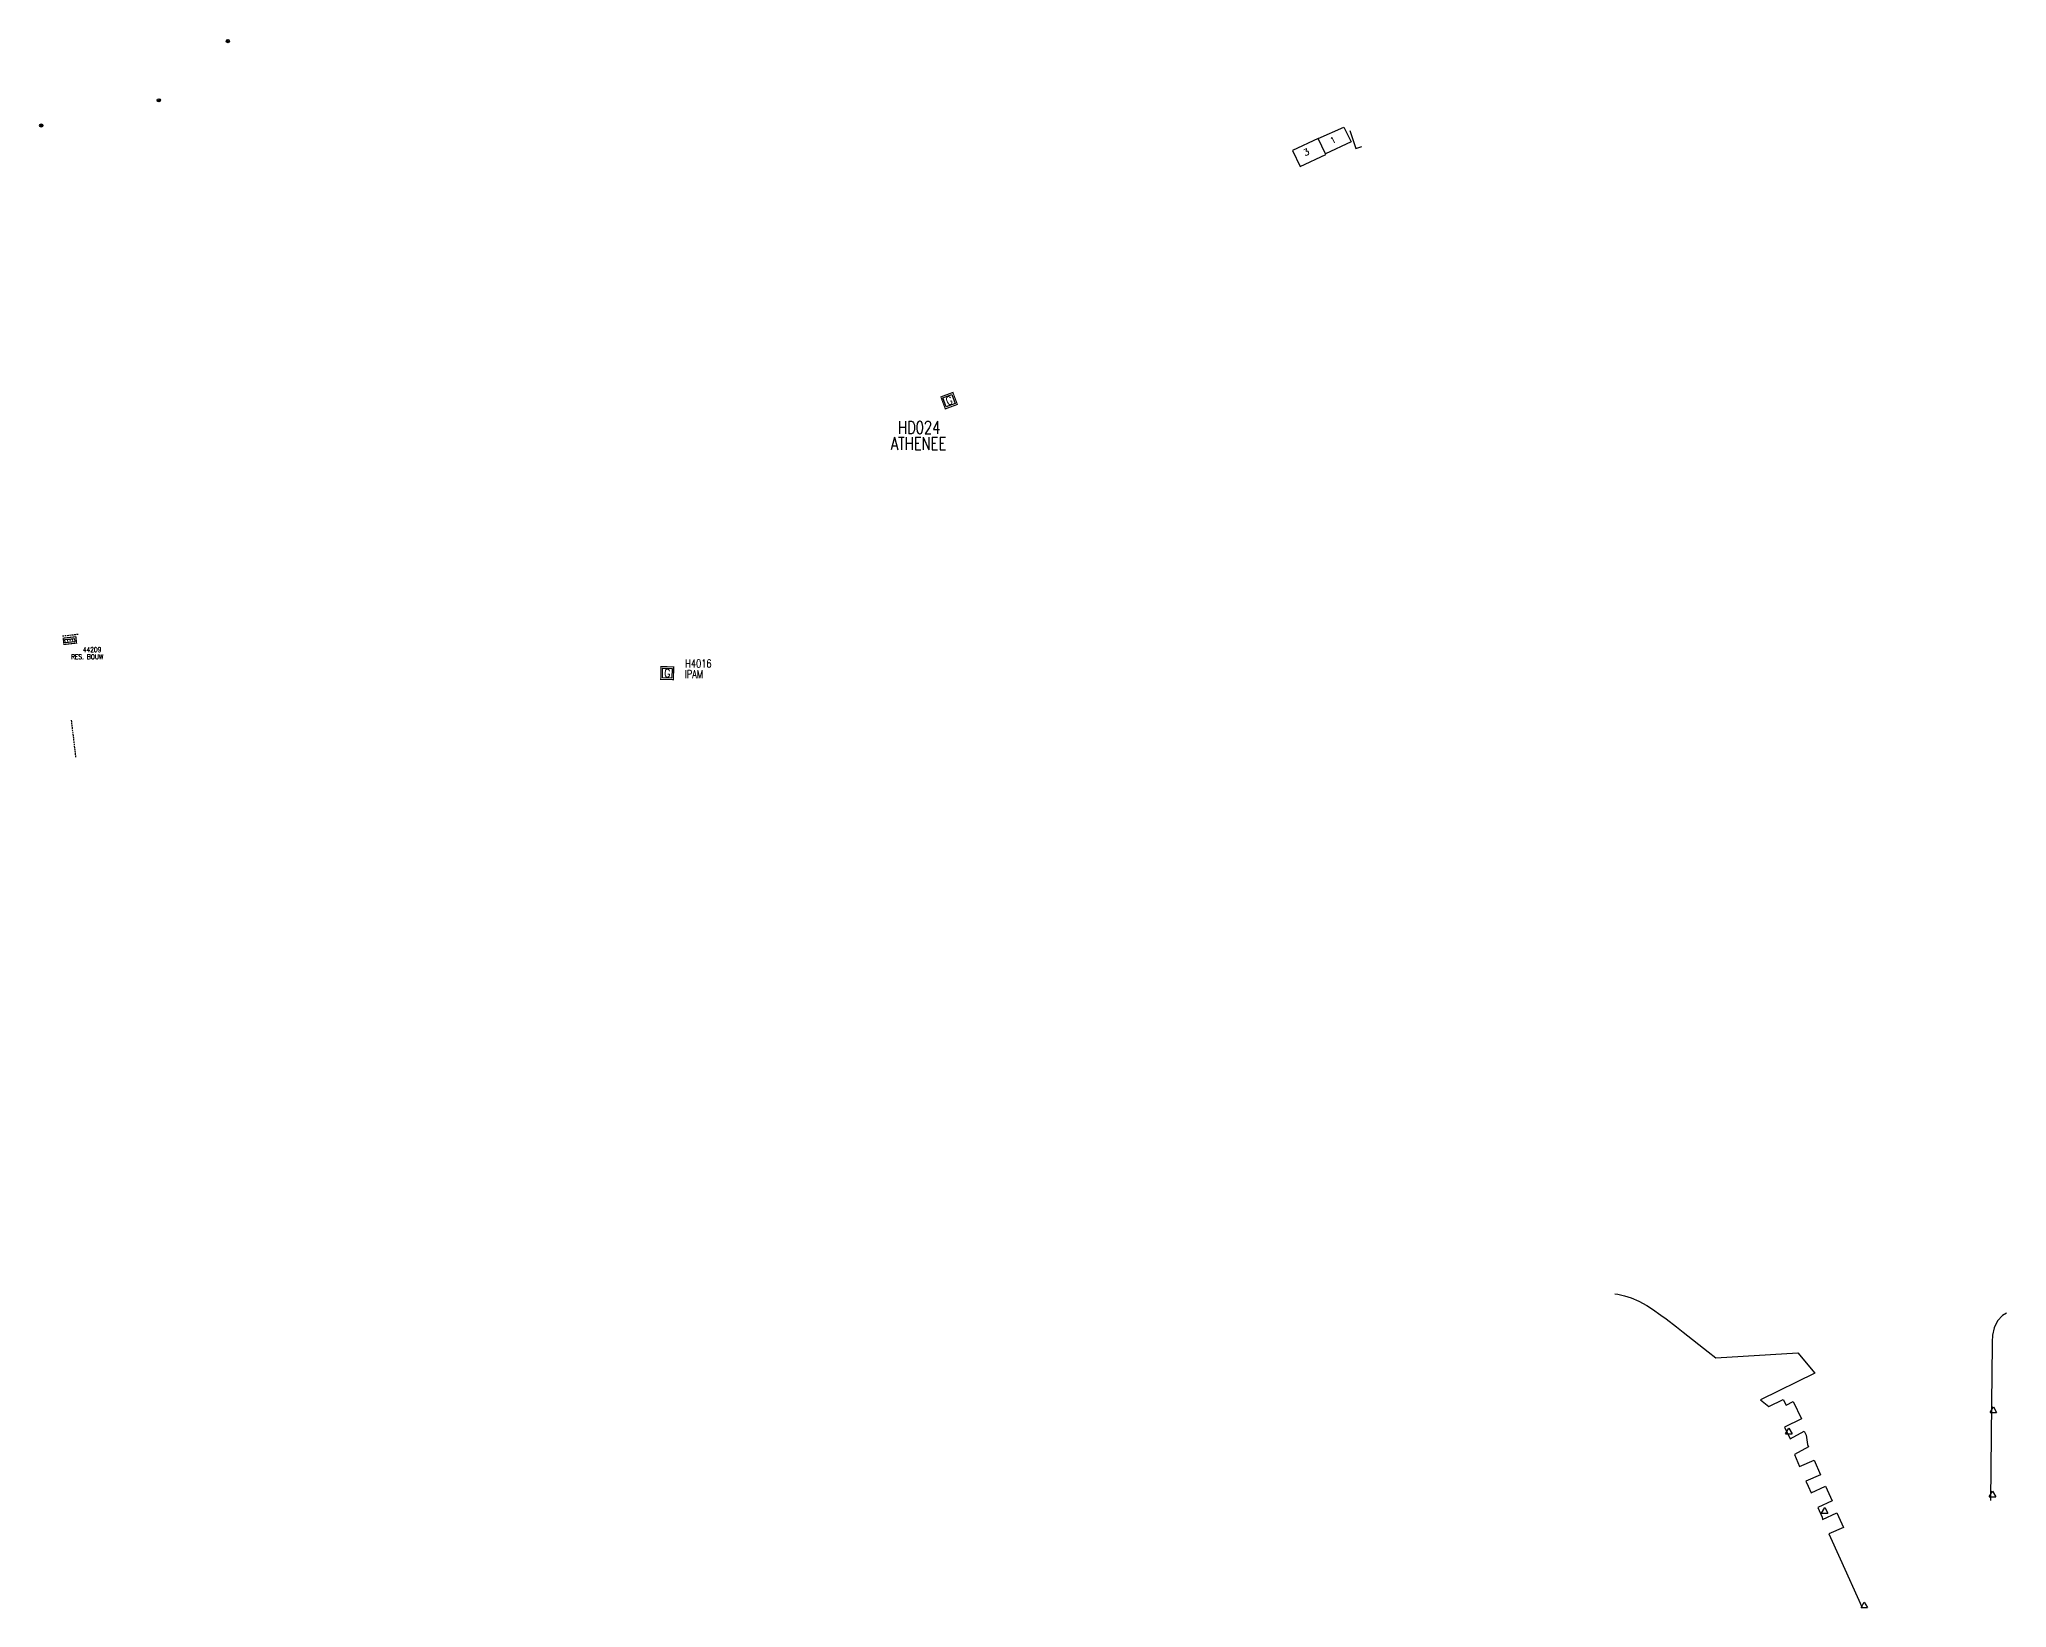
# Model space of a CAD drawing. Header units: millimetres. Extents: x 112044 to 112775, y 155003 to 156002.
# Drawn here: x 112160 to 112775, y 155003 to 155493 of the extents above; entities that cross this region are included whole.
import ezdxf
from ezdxf.enums import TextEntityAlignment as Align

# ---------------------------------------------------------------- set-up
doc = ezdxf.new("R2010")
doc.units = ezdxf.units.MM
doc.linetypes.add('DASHED', pattern=[0.75, 0.5, -0.25])
doc.layers.get('0').update_dxf_attribs({"linetype": 'CONTINUOUS'})
for name, color, linetype in [('BR01', 7, 'CONTINUOUS'), ('BR12', 7, 'CONTINUOUS'), ('G_210', 7, 'CONTINUOUS'), ('M_200', 7, 'CONTINUOUS'), ('W0100', 7, 'CONTINUOUS'), ('W0112', 1, 'DASHED'), ('W0991', 7, 'CONTINUOUS')]:
    doc.layers.add(name, color=color, linetype=linetype)
doc.styles.add('B_ROMANS', font='ROMANS.shx', dxfattribs={"width": 0.75})
doc.styles.add('M_ROMANS', font='ROMANS.shx', dxfattribs={"width": 0.75})
doc.styles.get("Standard").update_dxf_attribs({"font": 'romans.shx', "width": 0.85})

# ---------------------------------------------------------------- blocks, each defined once
blk = doc.blocks.new('BR1209')
at = {"color": 0, "linetype": 'Continuous', "flags": 128}
for points in [[(-0.5, 0), (0.5, 0)], [(0, 0.5), (0, -0.5)]]:
    blk.add_lwpolyline(points, dxfattribs=at)
at = {"color": 0, "linetype": 'Continuous'}
blk.add_circle((0, 0), 0.5, dxfattribs=at)
at = {"color": 0, "linetype": 'Continuous', "style": 'B_ROMANS', "width": 0.75}
blk.add_attdef('NUM', text='', height=1.2, dxfattribs=at).set_placement((0, 2), align=Align.MIDDLE)
at = {"color": 0, "linetype": 'Continuous', "style": 'B_ROMANS', "width": 0.75, "flags": 3}
for tag, p in [('DEF_COUP', (0, -12.5)), ('DEF_LEG', (0, -10)), ('DEF_TYPE', (0, -15))]:
    blk.add_attdef(tag, text='', height=1.2, dxfattribs=at).set_placement(p, align=Align.MIDDLE)
blk = doc.blocks.new('*U6')
at = {"layer": 'M_200', "color": 0, "linetype": 'Continuous', "const_width": 0.35, "flags": 128}
blk.add_lwpolyline([(2, 4), (2, 0), (0, 0), (0, 4)], close=True, dxfattribs=at)
at = {"layer": 'M_200', "color": 0, "linetype": 'Continuous'}
blk.add_lwpolyline([(0.5, 3.5), (1.5, 3.5), (1.5, 0.5), (0.5, 0.5)], close=True, dxfattribs=at)
at = {"layer": 'M_200', "insert": (1.01, 2.06), "char_height": 1.56, "width": 1.251, "attachment_point": 5}
blk.add_mtext('E', dxfattribs=at)
at = {"layer": 'M_200', "color": 0, "linetype": 'Continuous', "width": 0.85}
for tag, p in [('NUM', (2, 17.06)), ('NOM', (2, 10.65))]:
    blk.add_attdef(tag, text='', height=4, dxfattribs=at).set_placement(p, align=Align.MIDDLE)
at = {"layer": 'M_200', "color": 0, "linetype": 'Continuous', "style": 'M_ROMANS', "width": 0.75, "flags": 3}
for tag, p in [('DEF_COUP', (1.87, -5.49)), ('DEF_LEG', (1.87, -2.99)), ('DEF_TYPE', (1.87, -7.99))]:
    blk.add_attdef(tag, text='', height=1.2, dxfattribs=at).set_placement(p, align=Align.MIDDLE)
blk = doc.blocks.new('BR1201')
at = {"color": 0, "linetype": 'Continuous'}
for p, q in [((-1, -0.58), (0, 1.15)), ((0, 1.15), (1, -0.58)), ((-1, -0.58), (1, -0.58))]:
    blk.add_line(p, q, dxfattribs=at)
blk = doc.blocks.new('G_210_23')
at = {"layer": 'G_210', "color": 0, "linetype": 'Continuous', "const_width": 0.35, "flags": 128}
blk.add_lwpolyline([(4, 4), (4, 0), (0, 0), (0, 4)], close=True, dxfattribs=at)
at = {"layer": 'G_210', "color": 0, "linetype": 'Continuous'}
blk.add_lwpolyline([(0.5, 3.5), (3.5, 3.5), (3.5, 0.5), (0.5, 0.5)], close=True, dxfattribs=at)
at = {"layer": 'G_210', "insert": (2, 2), "char_height": 2.5, "width": 4, "attachment_point": 5}
blk.add_mtext('G', dxfattribs=at)
at = {"layer": 'G_210', "color": 0, "linetype": 'Continuous', "width": 0.75}
for tag, height, p in [('NUM', 4, (2, 16)), ('NOM', 4, (2, 11)), ('BCL', 3, (2, 7))]:
    blk.add_attdef(tag, text='', height=height, dxfattribs=at).set_placement(p, align=Align.MIDDLE)
at = {"layer": 'G_210', "color": 0, "linetype": 'Continuous', "width": 0.75, "flags": 3}
for tag, p in [('DEF_COUP', (2.14, -5.61)), ('DEF_LEG', (2.14, -3.11)), ('DEF_TYPE', (2.14, -8.11))]:
    blk.add_attdef(tag, text='', height=1.2, dxfattribs=at).set_placement(p, align=Align.MIDDLE)

msp = doc.modelspace()

# ---------------------------------------------------------------- linework, layer by layer
at = {"layer": 'BR01', "color": 252, "flags": 128}
for points in [[(112652.6, 155101.17), (112652.6, 155101.17), (112653.56, 155101.02), (112655.63, 155100.54), (112657.71, 155099.88), (112660.12, 155098.82), (112662.56, 155097.52), (112664.38, 155096.37), (112667.01, 155094.51), (112668.63, 155093.3), (112671.84, 155090.79), (112673.94, 155089.15), (112681.82, 155083.08), (112684.15, 155081.2), (112709.79, 155082.7), (112715.12, 155076.4), (112698.08, 155068.01), (112700.72, 155065.97), (112705.21, 155068.18), (112706.09, 155066.38), (112708.33, 155067.49), (112710.98, 155062.1), (112705.6, 155059.45), (112707.37, 155055.86), (112711.75, 155058.28), (112712.37, 155057.02), (112712.83, 155054.12), (112713.16, 155053.35), (112708.76, 155050.92), (112710.34, 155047.25), (112714.94, 155049.22), (112716.91, 155044.62), (112712.31, 155042.65), (112713.01, 155041.03), (112713.93, 155038.99), (112718.48, 155041.07), (112720.55, 155036.52), (112716.01, 155034.44), (112717.42, 155031.34), (112717.45, 155030.63), (112721.95, 155032.76), (112724.03, 155028.21), (112719.48, 155026.14), (112723, 155018.34), (112729.82, 155003.38)], [(112775.03, 155095.13), (112775.03, 155095.13), (112775.03, 155095.13), (112775.03, 155095.13), (112773.7, 155094.34), (112772.17, 155092.7), (112771.1, 155090.57), (112770.63, 155088.27), (112770.48, 155086.14), (112770.45, 155085.28), (112770.27, 155066.91), (112770.02, 155036.57)]]:
    msp.add_lwpolyline(points, dxfattribs=at)
at = {"layer": 'W0100', "color": 252}
for points in [[(112551.88, 155458.25), (112554.25, 155453.22), (112562.27, 155456.99), (112559.9, 155462.02)], [(112559.91, 155462), (112567.93, 155465.49), (112570.21, 155460.9), (112562.19, 155457.16)]]:
    msp.add_lwpolyline(points, close=True, dxfattribs=at)
msp.add_lwpolyline([(112569.78, 155464.49), (112571.68, 155458.85), (112573.57, 155459.51)], dxfattribs=at)
at = {"layer": 'W0112', "color": 252}
for points in [[(112167.57, 155306.63), (112172.54, 155307.19)], [(112170.32, 155280.32), (112170.83, 155276.22)], [(112170.86, 155275.94), (112171.74, 155268.56)]]:
    msp.add_lwpolyline(points, dxfattribs=at)

# ---------------------------------------------------------------- block references
at = {"layer": 'BR12', "color": 252}
for p, rotation in [((112219.27, 155492.42), 85.47255089374846), ((112197.69, 155473.93), 10.79482659744656), ((112160.97, 155466.05), 10.79482659744656)]:
    msp.add_blockref('BR1209', p, dxfattribs=dict(at, rotation=rotation))
at = {"layer": 'BR12'}
for p in [(112770.89, 155064.68), (112706.97, 155058.03), (112770.61, 155038.31), (112718.2, 155033.23), (112730.55, 155003.71)]:
    msp.add_blockref('BR1201', p, dxfattribs=at)
at = {"layer": 'G_210'}
ref = msp.add_blockref('G_210_23', (112443.44, 155377.54), dxfattribs=dict(at, rotation=20.32218333353024))
ref.add_attrib('NUM', 'HD024', dxfattribs={"color": 0, "linetype": 'Continuous', "height": 4, "width": 0.75}).set_placement((112435.27, 155371.73), align=Align.MIDDLE)
ref.add_attrib('NOM', 'ATHENEE', dxfattribs={"color": 0, "linetype": 'Continuous', "height": 4, "width": 0.75}).set_placement((112435.05, 155366.71), align=Align.MIDDLE)
ref = msp.add_blockref('G_210_23', (112354.52, 155293.04), dxfattribs=dict(at, rotation=359.1656800832718))
ref.add_attrib('NUM', 'H4016', dxfattribs={"color": 0, "linetype": 'Continuous', "height": 2.5, "width": 0.75}).set_placement((112366.29, 155298), align=Align.MIDDLE)
ref.add_attrib('NOM', 'IPAM', dxfattribs={"color": 0, "linetype": 'Continuous', "height": 2.5, "width": 0.75}).set_placement((112364.89, 155294.73), align=Align.MIDDLE)
at = {"layer": 'M_200'}
ref = msp.add_blockref('*U6', (112167.83, 155305.93), dxfattribs=dict(at, rotation=276.4931123149545))
ref.add_attrib('NUM', '44209', dxfattribs={"color": 0, "linetype": 'Continuous', "height": 1.5, "width": 0.85}).set_placement((112176.86, 155302.34), align=Align.MIDDLE)
ref.add_attrib('NOM', 'RES. BOUW', dxfattribs={"color": 0, "linetype": 'Continuous', "height": 1.5, "width": 0.85}).set_placement((112175.34, 155300.12), align=Align.MIDDLE)

# ---------------------------------------------------------------- texts
at = {"layer": 'W0991', "color": 252, "linetype": 'Continuous'}
for s, p in [('1', (112564.2, 155460.24)), ('3', (112555.88, 155456.46))]:
    msp.add_text(s, height=2, rotation=25.22557, dxfattribs=at).set_placement(p)

doc.saveas('drawing.dxf')
